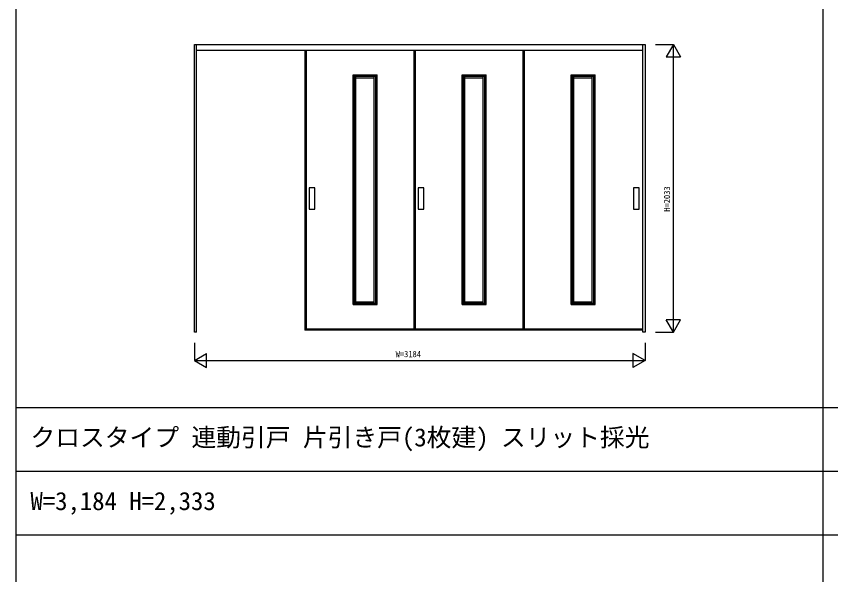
# Model space of a CAD drawing. Units: millimetres, scale not verified. Extents: x -14340 to 14341, y -10000 to 10000.
# Drawn here: x -14340 to -8586, y -3680 to 267 of the extents above; entities that cross this region are included whole.
import ezdxf
from ezdxf.enums import TextEntityAlignment as Align

# ---------------------------------------------------------------- set-up
doc = ezdxf.new("R2010")
doc.units = ezdxf.units.MM
doc.header["$LTSCALE"] = 50
for name, color, linetype in [('0-0_0', 7, 'Continuous'), ('0-1_YKK_A1', 4, 'Continuous'), ('0-4_YKK_F1', 7, 'Continuous'), ('0-5_YKK_N1', 2, 'Continuous')]:
    doc.layers.add(name, color=color, linetype=linetype)
doc.styles.add('ＭＳ ゴシック', font='')
doc.styles.get('ＭＳ ゴシック').set_extended_font_data('MS Gothic')

msp = doc.modelspace()

# ---------------------------------------------------------------- linework, layer by layer
at = {"layer": '0-1_YKK_A1'}
for p, q in [((-13081.7, 66.9), (-9897.7, 66.9)), ((-13081.7, -1966.1), (-13081.7, 66.9)), ((-13066.7, -1966.1), (-13066.7, 66.9)), ((-9912.7, -1966.1), (-9912.7, 66.9)), ((-9897.7, 66.9), (-9897.7, -1966.1)), ((-13066.7, 27.9), (-9912.7, 27.9)), ((-12300.7, 27.9), (-12300.7, -1951.1)), ((-12290.7, 27.9), (-12290.7, -1951.1)), ((-12290.7, 26.9), (-11530.7, 26.9)), ((-11530.7, 27.9), (-11530.7, -1951.1)), ((-11520.7, 27.9), (-11520.7, -1951.1)), ((-11520.7, 26.9), (-10760.7, 26.9)), ((-10760.7, 27.9), (-10760.7, -1951.1)), ((-10750.7, 27.9), (-10750.7, -1951.1)), ((-10750.7, 26.9), (-9912.7, 26.9)), ((-11960.2, -147.1), (-11790.2, -147.1)), ((-11960.2, -1771.1), (-11960.2, -147.1)), ((-11950.2, -1771.1), (-11950.2, -147.1)), ((-11950.2, -157.1), (-11800.2, -157.1)), ((-11940.2, -1761.1), (-11940.2, -157.1)), ((-11940.2, -167.1), (-11810.2, -167.1)), ((-11810.2, -1761.1), (-11810.2, -157.1)), ((-11800.2, -1771.1), (-11800.2, -147.1)), ((-11190.2, -147.1), (-11020.2, -147.1)), ((-11190.2, -1771.1), (-11190.2, -147.1)), ((-11180.2, -1771.1), (-11180.2, -147.1)), ((-11180.2, -157.1), (-11030.2, -157.1)), ((-11170.2, -1761.1), (-11170.2, -157.1)), ((-11170.2, -167.1), (-11040.2, -167.1)), ((-11040.2, -1761.1), (-11040.2, -157.1)), ((-11030.2, -1771.1), (-11030.2, -147.1)), ((-10420.2, -147.1), (-10250.2, -147.1)), ((-10420.2, -1771.1), (-10420.2, -147.1)), ((-10410.2, -1771.1), (-10410.2, -147.1)), ((-10410.2, -157.1), (-10260.2, -157.1)), ((-10400.2, -1761.1), (-10400.2, -157.1)), ((-10400.2, -167.1), (-10270.2, -167.1)), ((-10270.2, -1761.1), (-10270.2, -157.1)), ((-10260.2, -1771.1), (-10260.2, -147.1)), ((-11950.2, -1761.1), (-11800.2, -1761.1)), ((-11940.2, -1751.1), (-11810.2, -1751.1)), ((-11180.2, -1761.1), (-11030.2, -1761.1)), ((-11170.2, -1751.1), (-11040.2, -1751.1)), ((-10410.2, -1761.1), (-10260.2, -1761.1)), ((-10400.2, -1751.1), (-10270.2, -1751.1)), ((-9912.7, -1951.1), (-12300.7, -1951.1)), ((-11530.7, -1945.1), (-12290.7, -1945.1)), ((-10760.7, -1945.1), (-11520.7, -1945.1)), ((-9912.7, -1945.1), (-10750.7, -1945.1)), ((-13066.7, -1966.1), (-13081.7, -1966.1)), ((-9897.7, -1966.1), (-9912.7, -1966.1))]:
    msp.add_line(p, q, dxfattribs=at)
for points in [[(-11960.2, -1771.1), (-11790.2, -1771.1), (-11790.2, -147.1)], [(-11190.2, -1771.1), (-11020.2, -1771.1), (-11020.2, -147.1)], [(-10420.2, -1771.1), (-10250.2, -1771.1), (-10250.2, -147.1)]]:
    msp.add_lwpolyline(points, dxfattribs=at)
for points in [[(-12231.2, -944.6), (-12270.2, -944.6), (-12270.2, -1097.6), (-12231.2, -1097.6)], [(-11461.2, -944.6), (-11500.2, -944.6), (-11500.2, -1097.6), (-11461.2, -1097.6)], [(-9940.2, -944.6), (-9979.2, -944.6), (-9979.2, -1097.6), (-9940.2, -1097.6)]]:
    msp.add_lwpolyline(points, close=True, dxfattribs=at)
at = {"layer": '0-4_YKK_F1'}
for p, q in [((-14339.7, -9999.6), (-14339.7, 10000.4)), ((-8639.7, -9999.6), (-8639.7, 9500.4)), ((-14339.7, -2499.6), (14160.3, -2499.6)), ((-14339.7, -2949.6), (14160.3, -2949.6)), ((-14339.7, -3399.6), (14160.3, -3399.6))]:
    msp.add_line(p, q, dxfattribs=at)
at = {"layer": '0-5_YKK_N1'}
for p, q in [((-9822.7, 66.9), (-9697.7, 66.9)), ((-9697.7, 66.9), (-9747.7, -19.7)), ((-9697.7, -1966.1), (-9697.7, 66.9)), ((-9697.7, 66.9), (-9647.7, -19.7)), ((-9747.7, -19.7), (-9647.7, -19.7)), ((-9697.7, -1966.1), (-9747.7, -1879.5)), ((-9647.7, -1879.5), (-9747.7, -1879.5)), ((-9697.7, -1966.1), (-9647.7, -1879.5)), ((-9822.7, -1966.1), (-9697.7, -1966.1)), ((-13081.7, -2041.1), (-13081.7, -2166.1)), ((-9897.7, -2041.1), (-9897.7, -2166.1)), ((-13081.7, -2166.1), (-12995.1, -2116.1)), ((-12995.1, -2216.1), (-12995.1, -2116.1)), ((-9897.7, -2166.1), (-9984.3, -2116.1)), ((-9984.3, -2116.1), (-9984.3, -2216.1)), ((-13081.7, -2166.1), (-9897.7, -2166.1)), ((-13081.7, -2166.1), (-12995.1, -2216.1)), ((-9897.7, -2166.1), (-9984.3, -2216.1))]:
    msp.add_line(p, q, dxfattribs=at)

# ---------------------------------------------------------------- texts
at = {"layer": '0-0_0', "style": 'ＭＳ ゴシック'}
for s, p in [('クロスタイプ 連動引戸 片引き戸(3枚建) スリット採光', (-14239.7, -2812.1)), ('W=3,184 H=2,333', (-14239.7, -3262.1))]:
    msp.add_text(s, height=128.3, dxfattribs=at).set_placement(p, align=Align.BOTTOM_LEFT)
at = {"layer": '0-5_YKK_N1', "style": 'ＭＳ ゴシック'}
msp.add_text('H=2033', height=43.99, rotation=90, dxfattribs=at).set_placement((-9707.7, -1114.6), align=Align.BOTTOM_LEFT)
msp.add_text('W=3184', height=43.99, dxfattribs=at).set_placement((-11659.7, -2156.1), align=Align.BOTTOM_LEFT)

doc.saveas('drawing.dxf')
